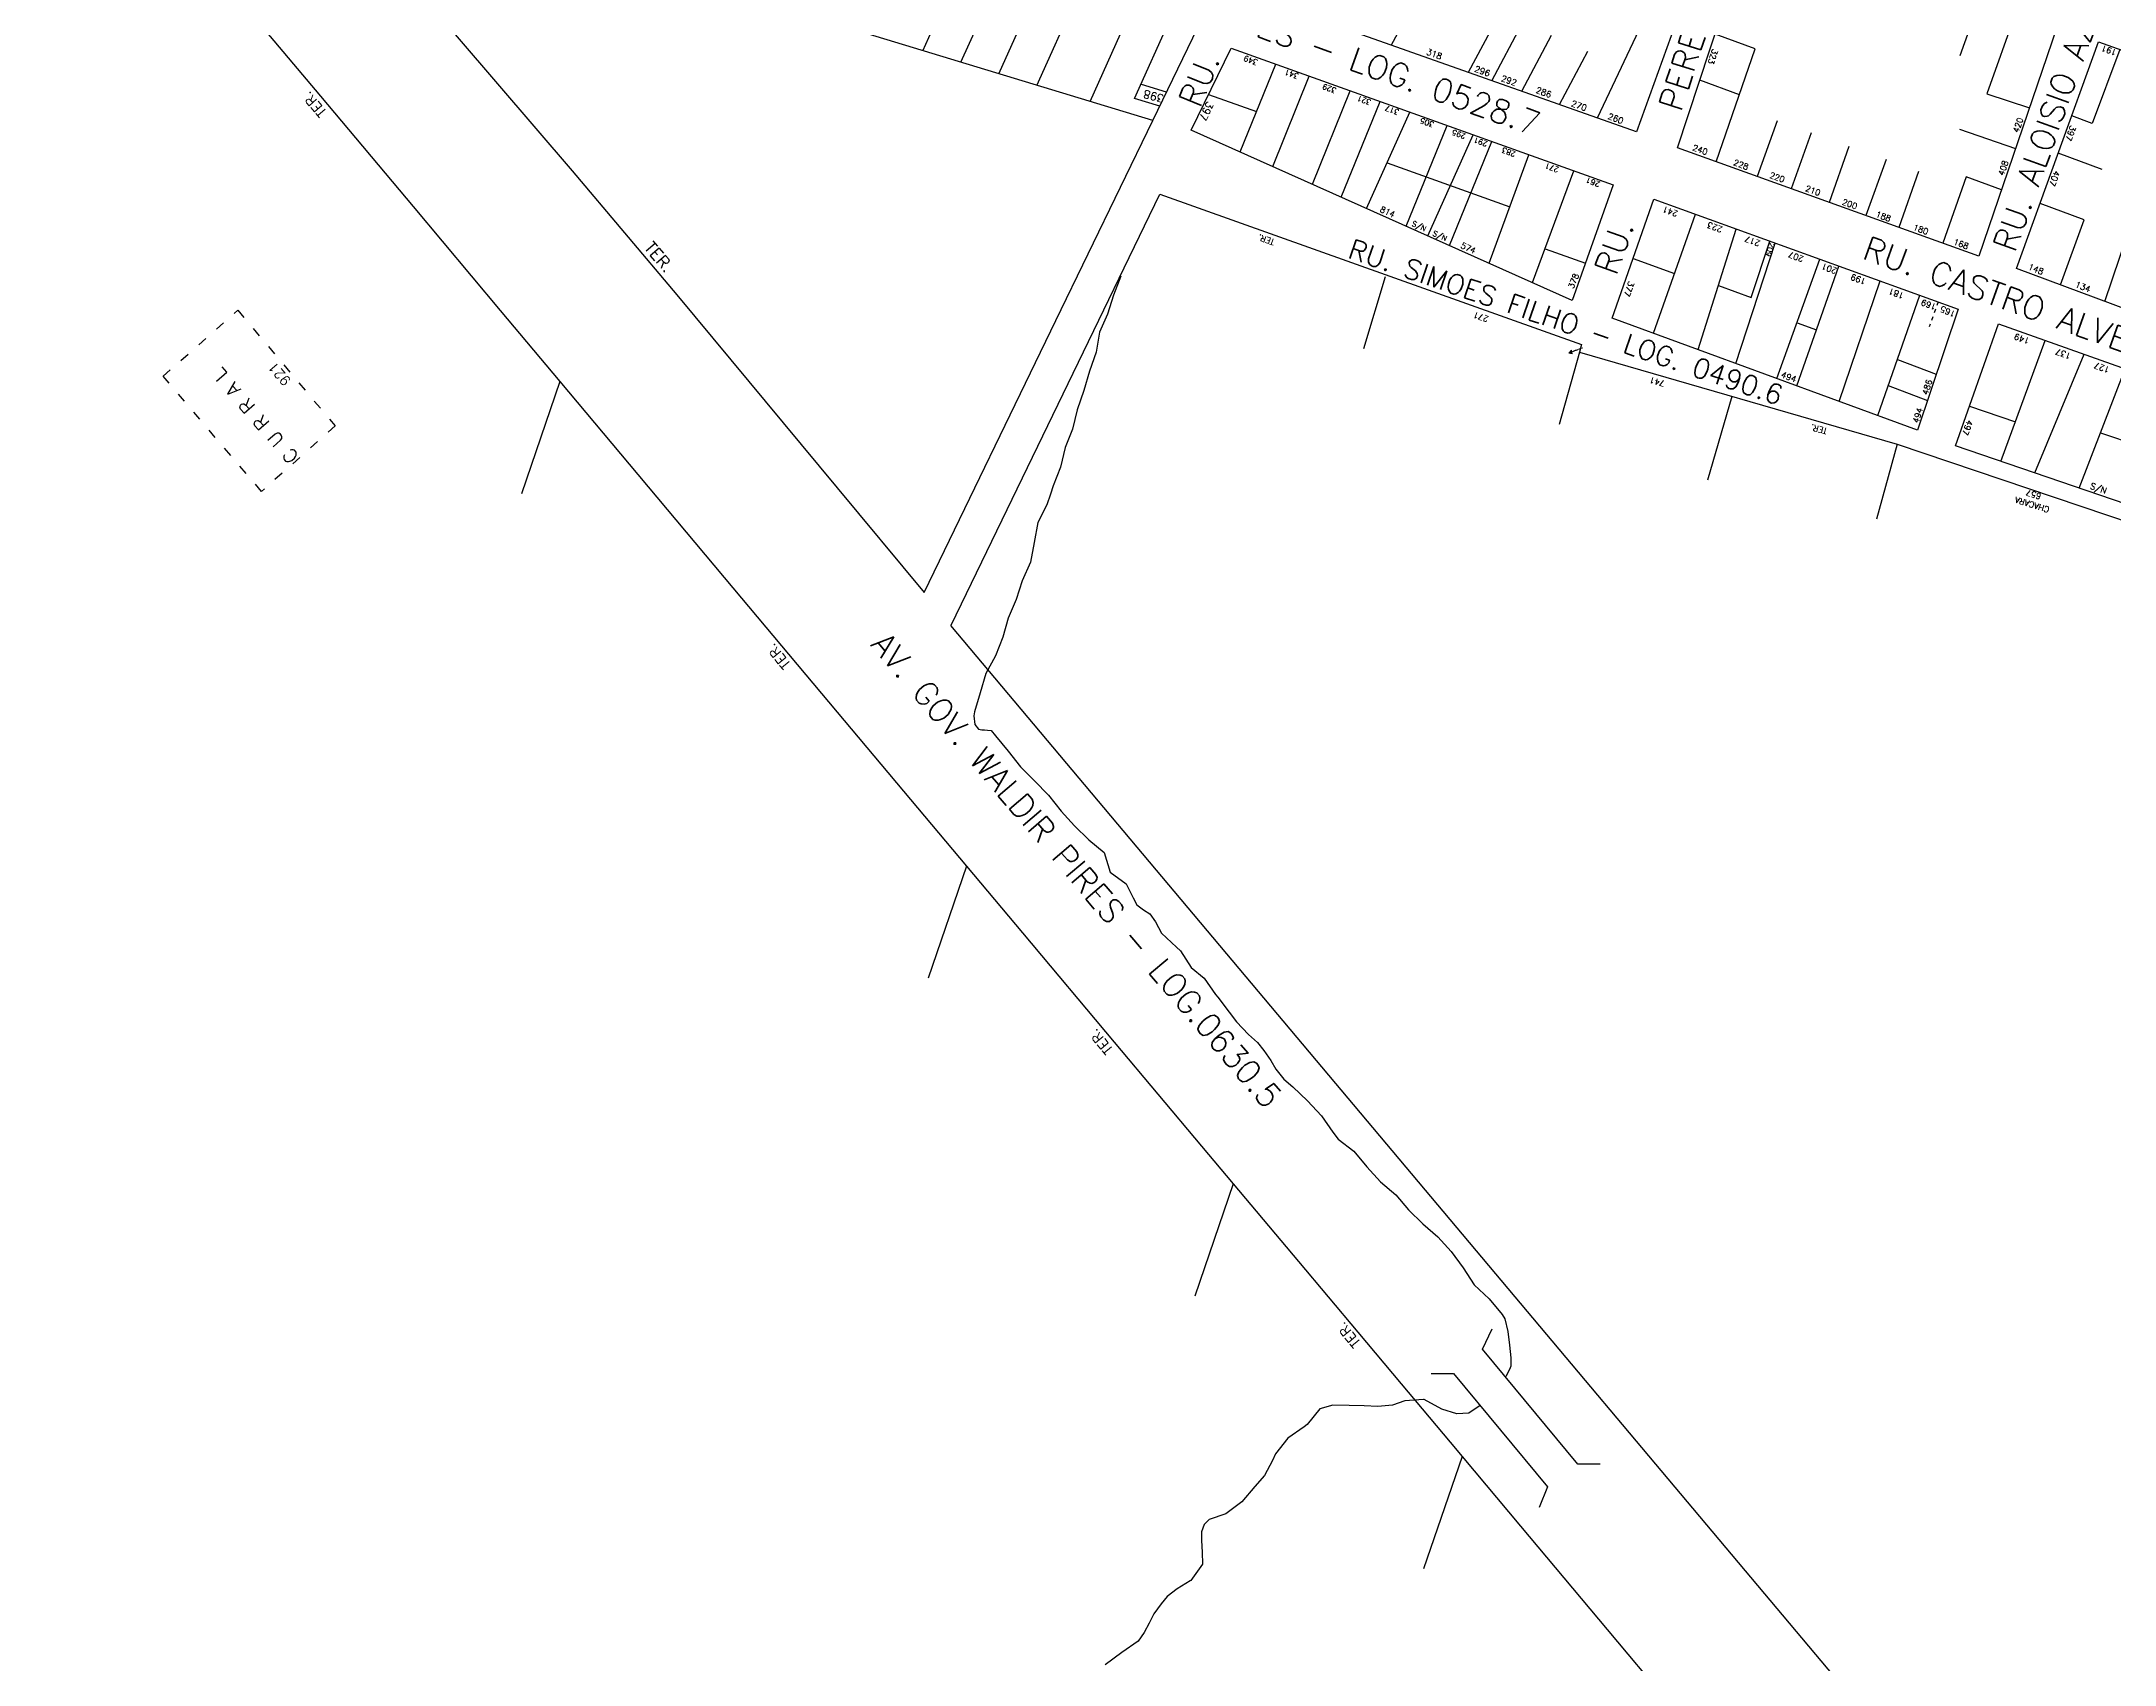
# Model space of a CAD drawing. Extents: x 714896 to 749292, y 8417558 to 8447149.
# Drawn here: x 738448 to 738972, y 8425704 to 8426115 of the extents above; entities that cross this region are included whole.
import ezdxf

# ---------------------------------------------------------------- set-up
doc = ezdxf.new("R2010")
doc.units = 0
doc.header["$MEASUREMENT"] = 0
doc.linetypes.add('ACAD_ISO03W100', pattern=[30, 12, -18])
doc.linetypes.add('DASHED', pattern=[0.75, 0.5, -0.25])
for name, color, linetype in [('LOTE', 7, 'CONTINUOUS'), ('NUM-PORTA', 7, 'CONTINUOUS'), ('QUADRA', 6, 'CONTINUOUS'), ('REFERENCIA', 7, 'CONTINUOUS'), ('TEXTO', 7, 'CONTINUOUS'), ('TEXTODERUA', 3, 'CONTINUOUS')]:
    doc.layers.add(name, color=color, linetype=linetype)
doc.styles.add('ROMANS', font='ROMANS.SHX', dxfattribs={"height": 1.5})

msp = doc.modelspace()

# ---------------------------------------------------------------- hatches: boundary and pattern name
at = {"layer": 'LOTE'}
msp.add_hatch(color=256, dxfattribs=at).paths.add_polyline_path([(738833.95, 8426035.69), (738834.81, 8426035.54), (738834.64, 8426036.43)])

# ---------------------------------------------------------------- linework, layer by layer
at = {"layer": 'LOTE', "color": 7}
for p, q in [((738670.62, 8426112.19, 548.56), (738682.39, 8426138.4, 526.25)), ((738680.23, 8426109.26, 548.22), (738691.83, 8426135.08, 526.25)), ((738689.84, 8426106.34, 547.88), (738701.26, 8426131.76, 526.25)), ((738699.46, 8426103.42, 547.54), (738710.69, 8426128.44, 526.25)), ((738712.91, 8426099.33, 547.06), (738723.9, 8426123.79, 526.25)), ((738789.12, 8426113.7, 514.53), (738796.48, 8426127.22, 517.27)), ((738932.95, 8426110.94, 518.94), (738938.01, 8426125.1, 518.78)), ((738724.16, 8426100.06), (738733.33, 8426120.47)), ((738808.59, 8426106.77, 514.53), (738816.02, 8426120.59, 517.03)), ((738814.52, 8426104.56, 514.53), (738822.05, 8426118.69, 516.99)), ((738841.21, 8426095.17, 514.53), (738854.04, 8426122.24, 517.66)), ((738947.05, 8426121.81, 518.78), (738939.7, 8426101.31, 519.11)), ((738822.08, 8426101.97, 514.53), (738829.62, 8426116.1, 516.99)), ((738881.13, 8426112.65, 518.69), (738870.97, 8426116.36, 518.78)), ((738871.27, 8426084.09, 517.92), (738881.13, 8426112.65, 518.69)), ((738973.33, 8426112.49, 517.21), (738966.32, 8426093.78, 516.19)), ((738750.88, 8426086.58, 515.05), (738759.88, 8426108.75, 513.77)), ((738831.65, 8426098.57, 514.53), (738838.79, 8426112.05, 516.94)), ((738759.1, 8426082.91, 515.05), (738768.35, 8426105.72, 513.77)), ((738769.14, 8426078.42, 515.05), (738778.71, 8426102.02, 513.77)), ((738877.12, 8426101.05, 518.69), (738867.13, 8426104.7, 518.78)), ((738776.44, 8426075.15, 515.05), (738786.25, 8426099.33, 513.77)), ((738939.7, 8426101.31, 519.11), (738950.48, 8426097.72, 519.69)), ((738782.83, 8426072.3, 515.05), (738793.78, 8426096.64, 513.77)), ((738792.88, 8426067.81, 515.05), (738803.2, 8426093.27, 513.77)), ((738886.71, 8426094.47, 518.49), (738881.64, 8426080.36, 517.92)), ((738932.79, 8426092.33, 518.93), (738946.97, 8426087.45, 519.69)), ((738966.32, 8426093.78, 516.19), (738961.16, 8426095.7, 515.31)), ((738803.83, 8426062.91, 515.05), (738814.5, 8426089.23, 513.77)), ((738895.28, 8426091.39, 518.49), (738890.2, 8426077.28, 517.92)), ((738904.81, 8426087.96, 518.52), (738899.82, 8426073.82, 517.92)), ((738968.88, 8426082.16, 1031.08), (738957.76, 8426086.3, 515.31)), ((738813.87, 8426058.42, 515.05), (738823.91, 8426085.87, 513.77)), ((738824.83, 8426053.52, 515.05), (738835.21, 8426081.83, 513.77)), ((738914.28, 8426084.68, 518.59), (738909.12, 8426070.47, 517.92)), ((738922.38, 8426081.64, 518.67), (738917.46, 8426067.47, 517.92)), ((738934.46, 8426080.28, 519.01), (738928.57, 8426063.47, 517.92)), ((738943.38, 8426076.95, 519.69), (738934.46, 8426080.28, 519.01)), ((738855.41, 8426040.7, 513.93), (738865.98, 8426070.8, 517.76)), ((738964.28, 8426069.43, 1031.08), (738953.16, 8426073.57, 515.31)), ((738866.72, 8426036.56, 513.93), (738876.32, 8426067.07, 517.76)), ((738958.31, 8426052.92, 515.76), (738964.28, 8426069.43, 1031.08)), ((738969.51, 8426048.75, 515.76), (738975.28, 8426065.7, 516.08)), ((738827.96, 8426062.06, 515.05), (738838.2, 8426058.46, 515.05)), ((738876.26, 8426033.05, 513.93), (738886.21, 8426063.5, 517.76)), ((738880.12, 8426049.76), (738884.79, 8426064.02)), ((738787.52, 8426054.97), (738782.03, 8426036.78)), ((738886.63, 8426029.25, 513.93), (738897.5, 8426059.43, 517.76)), ((738891.61, 8426027.42, 513.93), (738902.29, 8426057.7, 517.76)), ((738902.39, 8426023.47, 513.93), (738912.73, 8426053.94, 517.76)), ((738912.14, 8426019.89, 513.93), (738922.74, 8426050.33, 517.76)), ((738836.72, 8426035.89), (738831.52, 8426017.61)), ((738917.08, 8426034.07, 515.17), (738926.9, 8426030.32, 516.06)), ((738943.28, 8426008.3, 514.25), (738954.45, 8426038.9, 513.91)), ((738951.87, 8426005.37, 514.25), (738964.32, 8426035.4, 513.91)), ((738963.04, 8426001.55, 514.25), (738974.68, 8426031.72, 513.91)), ((738875.17, 8426024.68), (738869.04, 8426003.52)), ((738914.78, 8426027.46, 515.17), (738924.69, 8426023.68, 516.06)), ((738935.29, 8426022.23, 513.91), (738946.92, 8426018.28, 514.01)), ((738916.99, 8426012.66), (738911.79, 8425993.7))]:
    msp.add_line(p, q, dxfattribs=at)
at = {"layer": 'LOTE', "color": 7, "ltscale": 0.1}
for p, q in [((738926.04, 8426044.9, 516.69), (738925.7, 8426043.94, 516.56)), ((738926.71, 8426046.79, 517.06), (738926.38, 8426045.85, 516.85)), ((738927.37, 8426048.66, 517.76), (738927.04, 8426047.73, 517.34)), ((738925.37, 8426043, 516.45), (738925.13, 8426042.31, 516.38))]:
    msp.add_line(p, q, dxfattribs=at)
at = {"layer": 'LOTE'}
for p, q in [((738834.64, 8426036.43), (738833.95, 8426035.69)), ((738834.81, 8426035.54), (738833.95, 8426035.69)), ((738834.81, 8426035.54), (738834.64, 8426036.43))]:
    msp.add_line(p, q, dxfattribs=at)
at = {"layer": 'LOTE', "linetype": 'DASHED', "ltscale": 0.1}
msp.add_line((738837.41, 8426036.96), (738834.73, 8426035.98), dxfattribs=at)
at = {"layer": 'LOTE', "color": 7}
for points in [[(738728.75, 8426094.51), (738523.57, 8426156.9)], [(738732.25, 8426101.73), (738725.91, 8426103.66)], [(738730.51, 8426098.13), (738724.16, 8426100.06)], [(738578.79, 8426028.51), (738569.09, 8426000.12)], [(738681.64, 8425905.94), (738671.93, 8425877.55)], [(738749.13, 8425825.51), (738739.42, 8425797.12)], [(738806.98, 8425756.56), (738797.27, 8425728.17)]]:
    msp.add_lwpolyline(points, dxfattribs=at)
at = {"layer": 'LOTE', "color": 7, "flags": 128}
for points, elevation in [([(738742.87, 8426101.12), (738755.02, 8426096.78)], 514.92), ([(738891.72, 8426043.36), (738896.6, 8426041.57)], 513.93), ([(738968.44, 8426015.55), (738977.96, 8426012.3)], 514.25)]:
    msp.add_lwpolyline(points, dxfattribs=dict(at, elevation=elevation))
at = {"layer": 'LOTE', "color": 7, "linetype": 'CONTINUOUS', "flags": 128}
msp.add_lwpolyline([(738798.35, 8426065.36), (738809.79, 8426090.92)], dxfattribs=at)
at = {"layer": 'LOTE', "color": 7, "linetype": 'CONTINUOUS', "elevation": 513.77, "flags": 128}
msp.add_lwpolyline([(738788.02, 8426083.83), (738819.1, 8426072.72)], dxfattribs=at)
at = {"layer": 'LOTE', "color": 7, "flags": 128}
for points in [[(738850.22, 8426059.65), (738860.73, 8426055.85)], [(738871.82, 8426052.76), (738880.12, 8426049.76)]]:
    msp.add_lwpolyline(points, dxfattribs=at)
at = {"layer": 'LOTE', "color": 7, "linetype": 'ACAD_ISO03W100', "ltscale": 0.2}
msp.add_lwpolyline([(738503.36, 8426000.68), (738478.48, 8426029.84), (738497.38, 8426046.51), (738521.99, 8426017.28), (738503.36, 8426000.68)], dxfattribs=at)
at = {"layer": 'QUADRA', "color": 6}
for points in [[(738704.27, 8426043.95), (738728.78, 8426094.56), (738740.16, 8426118.06), (738449.75, 8426220.32), (738447.71, 8426215.76), (738449.88, 8426214.39), (738453.53, 8426212.03), (738456.84, 8426209.83), (738461.72, 8426206.48), (738465.04, 8426204.12), (738466.68, 8426202.93), (738476.12, 8426195.78), (738482.88, 8426190.31), (738493.01, 8426181.54), (738495.41, 8426179.35), (738507.27, 8426167.85), (738514.26, 8426160.5), (738518.43, 8426155.87), (738521.52, 8426152.34), (738543.67, 8426126.45), (738581.89, 8426081.78), (738608.38, 8426050.39), (738648.92, 8426001.59), (738670.93, 8425975.1)], [(738781.64, 8426180.83), (738871.88, 8426149.43), (738851.08, 8426091.65), (738754.88, 8426125.71), (738781.64, 8426180.83)], [(738880.73, 8426145.93), (738957.43, 8426118.04), (738937.66, 8426060.2), (738861.49, 8426087.61), (738880.73, 8426145.93)], [(738748.58, 8426112.79), (738845.19, 8426078.27), (738834.87, 8426049.03), (738738.48, 8426092.12), (738748.58, 8426112.79)], [(738967.93, 8426114.42), (739079.78, 8426074.56), (739137.22, 8426054.4), (739134.59, 8426045.69), (739086.57, 8426004.05), (738979.55, 8426045.02), (738947.19, 8426057.06), (738967.93, 8426114.42)], [(738855.45, 8426074.6), (738932.41, 8426046.84), (738922.2, 8426016.2), (738844.94, 8426044.54), (738855.45, 8426074.6)], [(738942.67, 8426043.08), (739078.5, 8425994.89), (739051.4, 8425971.37), (738931.75, 8426012.24), (738942.67, 8426043.08)]]:
    msp.add_lwpolyline(points, close=True, dxfattribs=at)
at = {"layer": 'QUADRA'}
msp.add_lwpolyline([(738485.57, 8426139.6), (738518.25, 8426100.66), (738541.67, 8426072.75), (738563.74, 8426046.45), (738578.79, 8426028.51), (738596.35, 8426007.58), (738622.57, 8425976.34), (738645, 8425949.6), (738665.72, 8425924.91), (738681.64, 8425905.94), (738695.8, 8425889.06), (738719, 8425861.41), (738741.09, 8425835.09), (738749.13, 8425825.51), (738765.58, 8425805.9), (738780.61, 8425787.98), (738791.55, 8425774.95), (738803.95, 8425760.17), (738806.98, 8425756.56), (738821.79, 8425738.91), (738843.71, 8425712.78), (738858.98, 8425694.59)], dxfattribs=at)
at = {"layer": 'QUADRA', "color": 6, "linetype": 'CONTINUOUS'}
msp.add_lwpolyline([(739008.07, 8425573.68), (738677.73, 8425966.82), (738677.76, 8425966.88), (738730.53, 8426075.86), (738837.22, 8426037.83), (738836.72, 8426035.89), (738916.99, 8426012.66), (739062.85, 8425963.45), (739091.37, 8425953.83), (739262.38, 8425896.9), (739267.08, 8425895.67), (739300.95, 8425886.84), (739302.42, 8425885.43), (739285.66, 8425851.56), (739290.62, 8425848.19), (739291.55, 8425847.56), (739314.45, 8425877.58), (739338.46, 8425856.12), (739361.03, 8425835.96), (739403.08, 8425801.97), (739440.36, 8425768.54), (739503.44, 8425712.31), (739532, 8425700.01)], dxfattribs=at)
at = {"layer": 'REFERENCIA', "linetype": 'CONTINUOUS'}
for points, elevation in [([(738841.91, 8425754.64), (738836.25, 8425754.61), (738812.12, 8425783.75), (738814.6, 8425788.87)], 508.17), ([(738799.18, 8425777.54), (738804.84, 8425777.54), (738828.62, 8425748.87), (738826.48, 8425743.63)], 508.18)]:
    msp.add_lwpolyline(points, dxfattribs=dict(at, elevation=elevation))
at = {"layer": 'REFERENCIA', "color": 4, "linetype": 'CONTINUOUS'}
for points in [[(738720.69, 8426055.13, 508.85), (738718.87, 8426050.33, 508.55), (738717.32, 8426045.53, 508.5), (738715.32, 8426040.95, 508.13), (738714.48, 8426035.96, 507.54), (738712.79, 8426031.13, 507.51), (738711.3, 8426026.27, 507.57), (738709.68, 8426021.35, 507.53), (738708.44, 8426016.47, 507.51), (738706.6, 8426011.77, 507.27), (738705.4, 8426006.81, 507.08), (738703.6, 8426002.12, 507.08), (738702.88, 8426000, 507.08)], [(738702.88, 8426000, 507.08), (738701.97, 8425997.34, 507.09), (738699.7, 8425992.83, 507.09), (738698.79, 8425987.77, 507.13), (738697.81, 8425982.84, 507.14), (738695.75, 8425978.12, 507.14), (738694.24, 8425973.34, 507.03), (738692.15, 8425968.65, 506.82), (738690.85, 8425963.82, 506.66), (738688.95, 8425959.1, 506.5), (738686.53, 8425954.6, 506.2), (738685.09, 8425949.72, 506.33), (738683.7, 8425944.92, 506.61), (738683.48, 8425943.93, 506.61), (738683.72, 8425941.72, 506.61), (738684.69, 8425940.52, 506.61), (738685.56, 8425940.35, 506.61), (738686.24, 8425940.35, 506.61), (738686.98, 8425940.33, 506.61), (738687.92, 8425940.19, 506.61), (738689, 8425938.86, 506.47), (738692.16, 8425934.97, 505.99), (738695.27, 8425931.03, 506.76), (738698.85, 8425927.51, 506.63), (738702.42, 8425923.85, 506.5), (738705.6, 8425919.79, 506.49), (738709, 8425916.11, 506.49), (738712.55, 8425912.55, 506.49), (738716.47, 8425909.32, 506.49), (738718.02, 8425904.39, 506.41), (738722.05, 8425901.43, 506.39), (738722.31, 8425900.95, 506.39), (738723.78, 8425897.85, 506.39), (738724.77, 8425896.12, 506.39), (738726.44, 8425894.89, 506.41), (738728.05, 8425893.8, 506.41), (738729.44, 8425891.82, 506.41), (738731.01, 8425888.97, 506.25), (738734.76, 8425885.45, 506.12), (738735.76, 8425884.49, 506.12), (738738.48, 8425880.23, 506.12), (738741.75, 8425877.55, 506.12), (738744.66, 8425873.45, 506.12), (738745.21, 8425872.8, 506.12), (738748.07, 8425868.99, 506.12), (738749.97, 8425866.52, 506.12), (738752.96, 8425863.31, 506.13), (738755.22, 8425861.26, 506.13), (738756.88, 8425859.23, 506.13), (738758.66, 8425856.78, 506.13), (738759.88, 8425854.51, 506.13), (738761.91, 8425852.01, 506.13), (738764.15, 8425850.06, 506.13), (738767.89, 8425846.52, 506.13), (738771.43, 8425842.7, 506.13), (738774.31, 8425838.6, 505.94), (738775.62, 8425836.84, 505.93), (738779.65, 8425833.8, 505.83), (738782.93, 8425829.88, 505.37), (738786.34, 8425826.06, 505.29), (738790.21, 8425822.78, 505.29), (738793.43, 8425818.94, 505.29), (738797.09, 8425815.4, 505.29), (738800.85, 8425812.11, 505.54), (738804.23, 8425808.39, 505.53), (738807.27, 8425804.27, 505.53), (738810.02, 8425800.01, 505.51), (738813.81, 8425796.47, 505.49), (738817.12, 8425792.51, 505.49), (738817.84, 8425791.39, 505.48), (738818.55, 8425788.17, 505.48), (738819.01, 8425784.73, 505.45), (738819.28, 8425781.51, 505.45), (738819.28, 8425779.43, 505.45), (738819, 8425778.54, 505.45), (738818.09, 8425776.8, 505.45)], [(738811.52, 8425769.47, 505.48), (738808.69, 8425767.55, 505.48), (738805.68, 8425767.37, 505.48), (738801.83, 8425768.57, 505.43), (738797.44, 8425770.99, 505.21), (738797.22, 8425771.02, 505.21), (738792.53, 8425770.65, 505.21), (738789.36, 8425769.59, 505.22), (738785.64, 8425769.21, 505.22), (738782.23, 8425769.39, 505.22), (738778.42, 8425769.5, 505.22), (738774.28, 8425769.55, 505.22), (738771.03, 8425768.62, 505.22), (738767.81, 8425764.7, 505.22), (738767.09, 8425764.11, 505.22), (738762.88, 8425761.19, 505.19), (738759.83, 8425757.23, 504.95), (738759.01, 8425755.55, 504.95), (738757.06, 8425751.79, 504.95), (738754.56, 8425749, 504.95), (738751.27, 8425745.1, 504.95), (738747.25, 8425742.04, 504.97), (738743.01, 8425740.63, 504.97), (738741.78, 8425739.32, 504.97), (738741.11, 8425737.48, 504.97), (738741.12, 8425735.29, 504.97), (738741.22, 8425732.39, 504.97), (738741.3, 8425729.29, 504.97), (738738.36, 8425725.23, 504.93), (738738.26, 8425725.13, 504.93), (738734.95, 8425723.1, 504.93), (738732.39, 8425721.16, 504.93), (738730.85, 8425719.32, 504.93), (738729, 8425716.79, 504.93), (738727.81, 8425714.44, 504.93), (738726.6, 8425712.07, 504.93), (738725.09, 8425709.87, 504.93), (738720.93, 8425706.95, 504.93), (738716.69, 8425703.87, 504.93)]]:
    msp.add_polyline3d(points, dxfattribs=at)

# ---------------------------------------------------------------- texts
at = {"layer": 'NUM-PORTA', "color": 7, "style": 'ROMANS'}
for s, height, rotation, p in [('318', 1.553, 340.2094, (738797.82, 8426111.27)), ('323', 1.5, 251.7466, (738870.32, 8426112.76)), ('191', 1.501, 160.1281, (738972.65, 8426112.31)), ('349', 1.419, 160.0644, (738755.47, 8426109.8)), ('341', 1.391, 160.3061, (738765.8, 8426106.32)), ('296', 1.553, 340.2094, (738809.98, 8426106.96)), ('329', 1.379, 160.4052, (738775.3, 8426102.66)), ('292', 1.553, 340.2094, (738816.71, 8426104.58)), ('286', 1.552, 340.1197, (738825.5, 8426101.6)), ('397', 1.908, 244.5192, (738742.52, 8426099.53)), ('321', 1.375, 160.4282, (738784.1, 8426099.7)), ('317', 1.375, 160.4174, (738791.19, 8426097.2)), ('270', 1.552, 340.1057, (738834.43, 8426098.24)), ('305', 1.372, 160.4373, (738800, 8426094.07)), ('295', 1.374, 160.3747, (738808.05, 8426091.1)), ('260', 1.551, 339.7871, (738843.69, 8426094.99)), ('420', 1.505, 71.1367, (738947.7, 8426091.29)), ('397', 1.548, 250.1346, (738960.88, 8426093.43)), ('291', 1.374, 160.3747, (738813.57, 8426089.16)), ('283', 1.374, 160.3356, (738820.69, 8426086.58)), ('240', 1.503, 340.1929, (738865.12, 8426087.07)), ('271', 1.382, 160.0931, (738831.61, 8426082.63)), ('228', 1.503, 340.2017, (738875.46, 8426083.31)), ('220', 1.503, 340.2004, (738884.6, 8426080.1)), ('408', 1.505, 71.1476, (738943.95, 8426080.42)), ('407', 1.548, 250.1346, (738956.75, 8426082.01)), ('261', 1.412, 159.0506, (738842.05, 8426078.94)), ('210', 1.503, 340.1995, (738893.66, 8426076.74)), ('814', 1.5, 335.506, (738786.07, 8426071.52)), ('241', 1.522, 160.0384, (738861.74, 8426071.55)), ('200', 1.503, 340.1996, (738902.96, 8426073.34)), ('188', 1.503, 340.1997, (738911.47, 8426070.22)), ('S/N', 1.374, 335.506, (738794.12, 8426067.97)), ('S/N', 1.374, 335.506, (738799.37, 8426065.52)), ('223', 1.523, 160.084, (738873, 8426067.56)), ('180', 1.503, 340.1913, (738920.94, 8426066.91)), ('574', 1.5, 335.506, (738806.49, 8426062.4)), ('217', 1.523, 160.0763, (738882.54, 8426064.05)), ('209', 1.4, 250.0763, (738884.84, 8426063.79)), ('207', 1.523, 160.0659, (738893.54, 8426060.09)), ('168', 1.503, 340.1547, (738931.12, 8426063.22)), ('378', 1.5, 67.8173, (738835.14, 8426051.87)), ('201', 1.524, 160.0545, (738901.94, 8426057.11)), ('199', 1.524, 160.0224, (738909.27, 8426054.43)), ('148', 1.545, 338.8915, (738949.98, 8426056.9)), ('377', 1.524, 250.0545, (738849.16, 8426054.02)), ('181', 1.523, 159.8938, (738918.89, 8426050.8)), ('134', 1.544, 339.0656, (738961.88, 8426052.44)), ('271', 1.5, 160.6913, (738813.82, 8426044.9)), ('169', 1.524, 159.62, (738927.07, 8426047.97)), ('165', 1.525, 156.7784, (738931.93, 8426046.13)), ('149', 1.55, 160.6328, (738950.66, 8426039.4)), ('137', 1.552, 160.5106, (738961.17, 8426035.55)), ('921', 2.5, 130.8496, (738510.91, 8426028.78)), ('741', 1.5, 164.277, (738858.4, 8426028.6)), ('494', 1.524, 340.0545, (738887.51, 8426029.6)), ('486', 1.519, 72.308, (738924.75, 8426025)), ('127', 1.552, 160.5106, (738970.94, 8426032.08)), ('494', 1.519, 72.308, (738922.38, 8426017.87)), ('497', 1.521, 250.3097, (738934.74, 8426018.91)), ('S/N', 1.552, 340.4252, (738965.67, 8426001.47)), ('657', 1.505, 163.0664, (738953.6, 8426000.08))]:
    msp.add_text(s, height=height, rotation=rotation, dxfattribs=at).set_placement(p)
at = {"layer": 'NUM-PORTA', "style": 'ROMANS'}
msp.add_text('398', height=2, rotation=164.7827, dxfattribs=at).set_placement((738731.69, 8426100.95))
at = {"layer": 'TEXTO', "style": 'ROMANS'}
for s, height, rotation, p in [('TER.', 2.5, 130.7729, (738520.02, 8426096.74)), ('TER.', 1.5, 160.949, (738759.72, 8426064.39)), ('TER.', 3, 310.3719, (738599.99, 8426062.27)), ('C U R R A L', 3.5, 130.8496, (738512.97, 8426009.63)), ('TER.', 1.5, 164.7464, (738899.48, 8426016.61)), ('CHACARA', 1.505, 162.6205, (738955.65, 8425996.71)), ('TER.', 2.5, 129.8413, (738637.35, 8425957.05)), ('TER.', 2.5, 129.8413, (738718.89, 8425859.57)), ('TER.', 2.5, 129.8413, (738781.53, 8425785.39))]:
    msp.add_text(s, height=height, rotation=rotation, dxfattribs=at).set_placement(p)
at = {"layer": 'TEXTODERUA', "style": 'ROMANS'}
for s, height, rotation, p in [('RU. ALOISIO AZEVEDO - LOG. 0515.5', 6, 70.3862, (738946.79, 8426060.83)), ('RU. CASTRO ALVES - LOG. 0528.7', 6, 340.2587, (738692.47, 8426138.26)), ('PEREIRA ', 6, 72.2524, (738862.31, 8426096.45)), ('RU.   ', 6, 67.7356, (738740.69, 8426097.34)), ('RU.   ', 6, 70.3862, (738845.99, 8426055.04)), ('RU. SIMOES FILHO - LOG. 0490.6', 5, 341.0689, (738777.78, 8426059.91)), ('RU. CASTRO ALVES - LOG. 0528.7', 6, 340.2587, (738907.89, 8426059.7)), ('AV. GOV. WALDIR PIRES - LOG.0630.5', 6, 310.3809, (738657.17, 8425961.83))]:
    msp.add_text(s, height=height, rotation=rotation, dxfattribs=at).set_placement(p)

doc.saveas('drawing.dxf')
